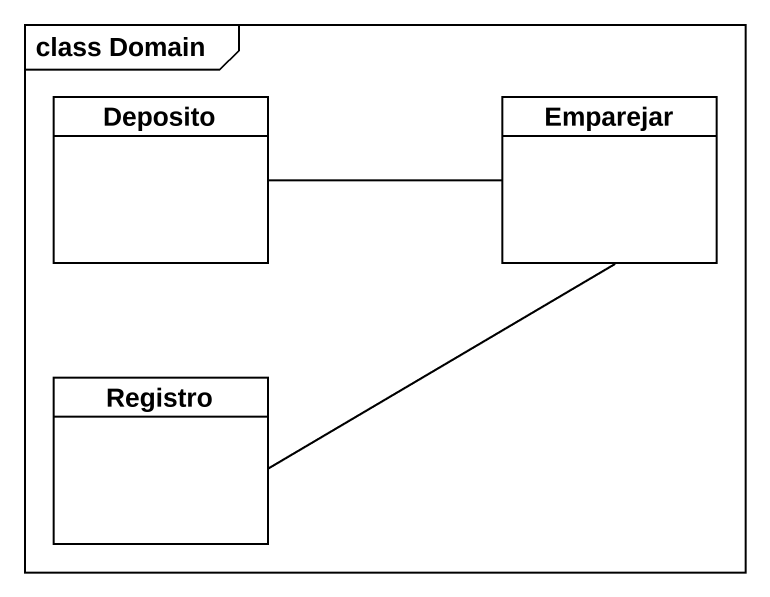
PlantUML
@startuml
mainframe class Domain
hide circle
hide empty members
class Deposito
class Emparejar
class Registro
Deposito -right- Emparejar
Registro -up- Emparejar
@enduml
